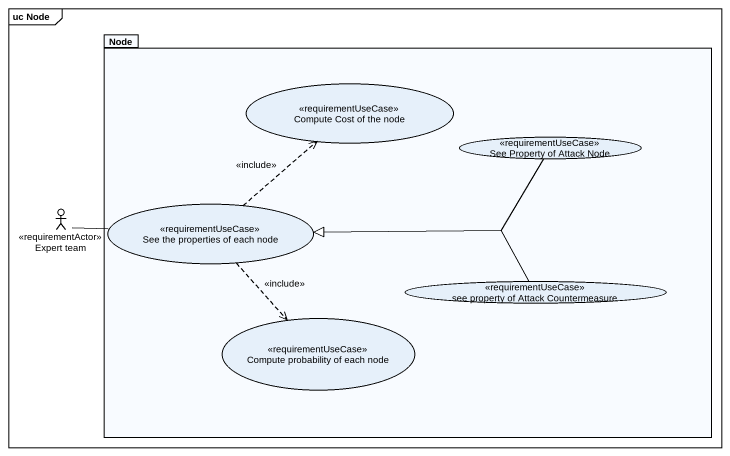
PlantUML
@startuml
mainframe uc Node
package "Node" as Node_ {
  usecase "Compute Cost of the node" as Compute_Cost_of_the_node <<requirementUseCase>>
  usecase "See Property of Attack Node" as See_Property_of_Attack_Node <<requirementUseCase>>
  usecase "See the properties of each node" as See_the_properties_of_each <<requirementUseCase>>
  usecase "see property of Attack Countermeasure" as see_property_of_Attack <<requirementUseCase>>
  usecase "Compute probability of each node" as Compute_probability_of_each <<requirementUseCase>>
}
actor "Expert team" as Expert_team <<requirementActor>>
See_Property_of_Attack_Node -left-|> See_the_properties_of_each
See_the_properties_of_each .up.> Compute_Cost_of_the_node : <<include>>
See_the_properties_of_each ..> Compute_probability_of_each : <<include>>
Expert_team -right- See_the_properties_of_each
see_property_of_Attack -left-|> See_the_properties_of_each
@enduml
